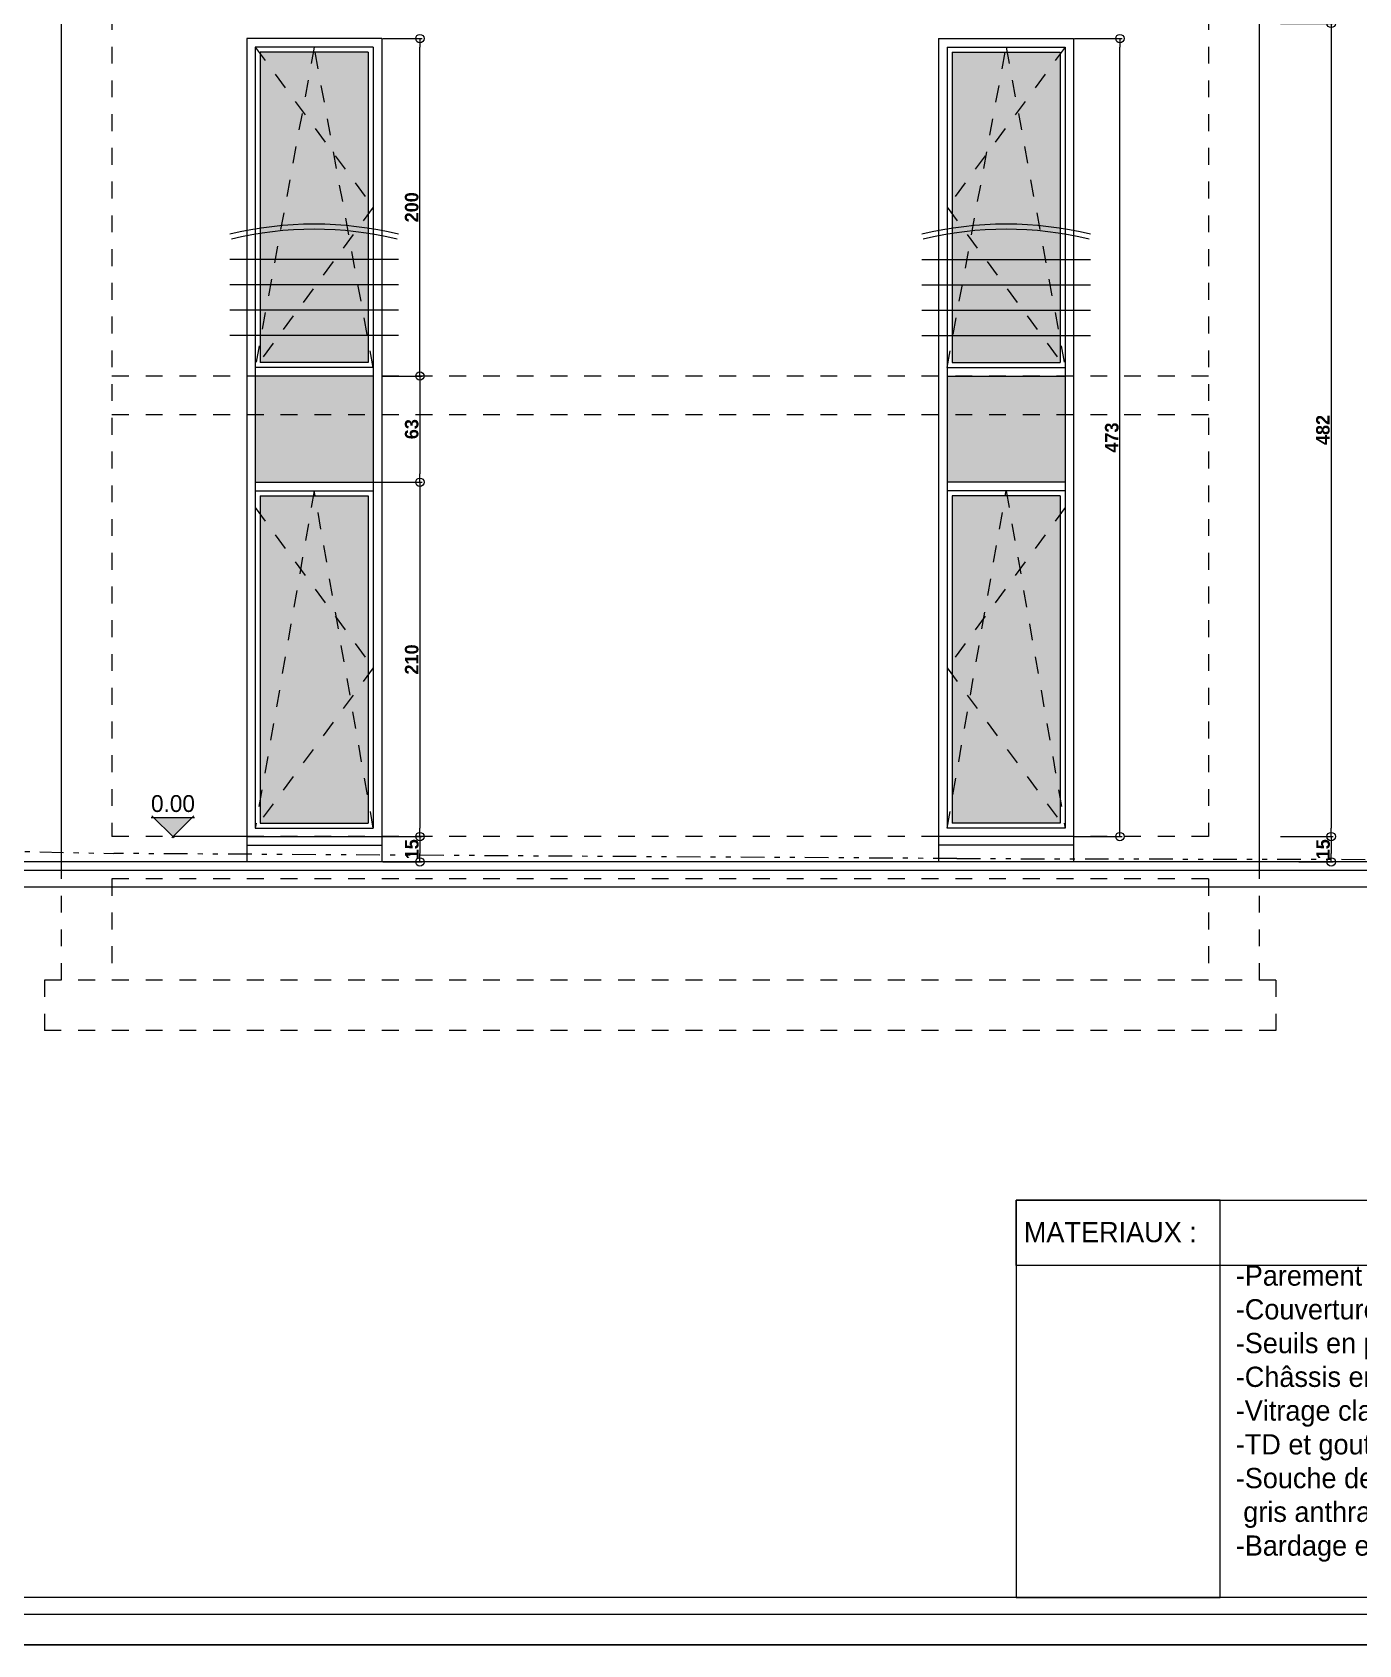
# Model space of a CAD drawing. Header units: millimetres. Extents: x -44462 to 306987, y -116160 to 12874.
# Drawn here: x -12415 to -11629, y -59878 to -58922 of the extents above; entities that cross this region are included whole.
import ezdxf
from ezdxf.enums import TextEntityAlignment as Align

# ---------------------------------------------------------------- set-up
doc = ezdxf.new("R2010")
doc.units = ezdxf.units.MM
doc.header["$PDMODE"] = 35
doc.header["$PDSIZE"] = 10
doc.linetypes.add('DCAD_Phantom', pattern=[38, 14, -6, 3, -6, 3, -6])
doc.linetypes.add('TRAIT_4', pattern=[20, 10, -10])
for name, color, linetype in [('BLANC', 7, 'Continuous'), ('chassis fen.portes', 1, 'Continuous'), ('COTES', 1, 'Continuous'), ('COULEUR 8', 8, 'Continuous'), ('D_______TX', 2, 'Continuous'), ('MAGENTA', 6, 'Continuous'), ('piontillé', 115, 'TRAIT_4'), ('ROUGE', 1, 'Continuous'), ('TEXTE', 1, 'Continuous')]:
    doc.layers.add(name, color=color, linetype=linetype)
doc.styles.add('CENTURY GOTHIC', font='GOTHIC.TTF')
doc.styles.add('Century Gothic Gras', font='GOTHICB.TTF')
doc.styles.add('COMICS', font='comic.TTF', dxfattribs={"height": 10})
doc.dimstyles.new('1-50', dxfattribs={"dimtxt": 8, "dimasz": 5, "dimexe": 1.25, "dimexo": 0.625, "dimtad": 1, "dimdec": 0, "dimtxsty": 'Century Gothic Gras', "dimblk": 'ORIGIN', "dimcen": 5, "dimclrd": 8, "dimclre": 5, "dimclrt": 6, "dimadec": 0, "dimazin": 0, "dimtfac": 1, "dimtdec": 0, "dimtmove": 0, "dimatfit": 3, "dimfxl": 0, "dimarcsym": 0})

# ---------------------------------------------------------------- blocks, each defined once
blk = doc.blocks.new('_Origin')
at = {"color": 0, "linetype": 'Continuous', "lineweight": -2}
blk.add_line((0, 0), (-1, 0), dxfattribs=at)
blk.add_circle((0, 0), 0.5, dxfattribs=at)
blk = doc.blocks.new('*D394')
at = {"layer": 'COTES', "color": 5, "lineweight": -2}
for p, q in [((-11675.42, -58917.12), (-11644.17, -58917.12)), ((-11675.42, -59399.12), (-11644.17, -59399.12))]:
    blk.add_line(p, q, dxfattribs=at)
at = {"layer": 'COTES', "color": 8, "lineweight": -2}
blk.add_line((-11645.42, -58922.12), (-11645.42, -59394.12), dxfattribs=at)
at = {"layer": 'Defpoints', "color": 0}
for p in [(-11676.16, -58917.12), (-11718.16, -59399.12), (-11645.42, -59399.12)]:
    blk.add_point(p, dxfattribs=at)
at = {"layer": 'COTES', "color": 8, "lineweight": -2, "xscale": 5, "yscale": 5, "zscale": 5}
for p, rotation in [((-11645.42, -58917.12), 90), ((-11645.42, -59399.12), 270)]:
    blk.add_blockref('_Origin', p, dxfattribs=dict(at, rotation=rotation))
at = {"layer": 'COTES', "color": 6, "insert": (-11650.24, -59158.12), "char_height": 8, "attachment_point": 5, "rotation": 90, "style": 'Century Gothic Gras'}
blk.add_mtext('482', dxfattribs=at)
blk = doc.blocks.new('*D266')
at = {"layer": 'COTES', "color": 5, "lineweight": -2}
for p, q in [((-11664.65, -59399.12), (-11644.17, -59399.12)), ((-11664.65, -59414.12), (-11644.17, -59414.12))]:
    blk.add_line(p, q, dxfattribs=at)
at = {"layer": 'COTES', "color": 8, "lineweight": -2}
blk.add_line((-11645.42, -59404.12), (-11645.42, -59409.12), dxfattribs=at)
at = {"layer": 'Defpoints', "color": 0}
for p in [(-11665.28, -59399.12), (-11665.28, -59414.12), (-11645.42, -59414.12)]:
    blk.add_point(p, dxfattribs=at)
at = {"layer": 'COTES', "color": 8, "lineweight": -2, "xscale": 5, "yscale": 5, "zscale": 5}
for p, rotation in [((-11645.42, -59399.12), 90), ((-11645.42, -59414.12), 270)]:
    blk.add_blockref('_Origin', p, dxfattribs=dict(at, rotation=rotation))
at = {"layer": 'COTES', "color": 6, "insert": (-11650.14, -59406.62), "char_height": 8, "attachment_point": 5, "rotation": 90, "style": 'Century Gothic Gras'}
blk.add_mtext('15', dxfattribs=at)
blk = doc.blocks.new('*D395')
at = {"layer": 'COTES', "color": 5, "lineweight": -2}
for p, q in [((-11797.45, -58926.12), (-11769.34, -58926.12)), ((-11797.45, -59399.12), (-11769.34, -59399.12))]:
    blk.add_line(p, q, dxfattribs=at)
at = {"layer": 'COTES', "color": 8, "lineweight": -2}
blk.add_line((-11770.59, -59394.12), (-11770.59, -58931.12), dxfattribs=at)
at = {"layer": 'Defpoints', "color": 0}
for p in [(-11798.07, -58926.12), (-11770.59, -58926.12), (-11798.07, -59399.12)]:
    blk.add_point(p, dxfattribs=at)
at = {"layer": 'COTES', "color": 8, "lineweight": -2, "xscale": 5, "yscale": 5, "zscale": 5}
for p, rotation in [((-11770.59, -58926.12), 90), ((-11770.59, -59399.12), 270)]:
    blk.add_blockref('_Origin', p, dxfattribs=dict(at, rotation=rotation))
at = {"layer": 'COTES', "color": 6, "insert": (-11775.42, -59162.62), "char_height": 8, "attachment_point": 5, "rotation": 90, "style": 'Century Gothic Gras'}
blk.add_mtext('473', dxfattribs=at)
blk = doc.blocks.new('*D396')
at = {"layer": 'COTES', "color": 5, "lineweight": -2}
for p, q in [((-12207.62, -58926.12), (-12184.35, -58926.12)), ((-12207.62, -59126.12), (-12184.35, -59126.12))]:
    blk.add_line(p, q, dxfattribs=at)
at = {"layer": 'COTES', "color": 8, "lineweight": -2}
blk.add_line((-12185.6, -59121.12), (-12185.6, -58931.12), dxfattribs=at)
at = {"layer": 'Defpoints', "color": 0}
for p in [(-12208.24, -58926.12), (-12185.6, -58926.12), (-12208.24, -59126.12)]:
    blk.add_point(p, dxfattribs=at)
at = {"layer": 'COTES', "color": 8, "lineweight": -2, "xscale": 5, "yscale": 5, "zscale": 5}
for p, rotation in [((-12185.6, -58926.12), 90), ((-12185.6, -59126.12), 270)]:
    blk.add_blockref('_Origin', p, dxfattribs=dict(at, rotation=rotation))
at = {"layer": 'COTES', "color": 6, "insert": (-12190.43, -59026.12), "char_height": 8, "attachment_point": 5, "rotation": 90, "style": 'Century Gothic Gras'}
blk.add_mtext('200', dxfattribs=at)
blk = doc.blocks.new('*D397')
at = {"layer": 'COTES', "color": 5, "lineweight": -2}
for p, q in [((-12206.99, -59126.12), (-12184.35, -59126.12)), ((-12212.62, -59189.12), (-12184.35, -59189.12))]:
    blk.add_line(p, q, dxfattribs=at)
at = {"layer": 'COTES', "color": 8, "lineweight": -2}
blk.add_line((-12185.6, -59131.12), (-12185.6, -59184.12), dxfattribs=at)
at = {"layer": 'Defpoints', "color": 0}
for p in [(-12207.62, -59126.12), (-12213.24, -59189.12), (-12185.6, -59189.12)]:
    blk.add_point(p, dxfattribs=at)
at = {"layer": 'COTES', "color": 8, "lineweight": -2, "xscale": 5, "yscale": 5, "zscale": 5}
for p, rotation in [((-12185.6, -59126.12), 90), ((-12185.6, -59189.12), 270)]:
    blk.add_blockref('_Origin', p, dxfattribs=dict(at, rotation=rotation))
at = {"layer": 'COTES', "color": 6, "insert": (-12190.43, -59157.62), "char_height": 8, "attachment_point": 5, "rotation": 90, "style": 'Century Gothic Gras'}
blk.add_mtext('63', dxfattribs=at)
blk = doc.blocks.new('*D398')
at = {"layer": 'COTES', "color": 5, "lineweight": -2}
for p, q in [((-12212.62, -59189.12), (-12184.35, -59189.12)), ((-12207.62, -59399.12), (-12184.35, -59399.12))]:
    blk.add_line(p, q, dxfattribs=at)
at = {"layer": 'COTES', "color": 8, "lineweight": -2}
blk.add_line((-12185.6, -59194.12), (-12185.6, -59394.12), dxfattribs=at)
at = {"layer": 'Defpoints', "color": 0}
for p in [(-12213.24, -59189.12), (-12208.24, -59399.12), (-12185.6, -59399.12)]:
    blk.add_point(p, dxfattribs=at)
at = {"layer": 'COTES', "color": 8, "lineweight": -2, "xscale": 5, "yscale": 5, "zscale": 5}
for p, rotation in [((-12185.6, -59189.12), 90), ((-12185.6, -59399.12), 270)]:
    blk.add_blockref('_Origin', p, dxfattribs=dict(at, rotation=rotation))
at = {"layer": 'COTES', "color": 6, "insert": (-12190.43, -59294.12), "char_height": 8, "attachment_point": 5, "rotation": 90, "style": 'Century Gothic Gras'}
blk.add_mtext('210', dxfattribs=at)
blk = doc.blocks.new('*D399')
at = {"layer": 'COTES', "color": 5, "lineweight": -2}
for p, q in [((-12207.62, -59399.12), (-12184.35, -59399.12)), ((-12207.62, -59414.12), (-12184.35, -59414.12))]:
    blk.add_line(p, q, dxfattribs=at)
at = {"layer": 'COTES', "color": 8, "lineweight": -2}
blk.add_line((-12185.6, -59404.12), (-12185.6, -59409.12), dxfattribs=at)
at = {"layer": 'Defpoints', "color": 0}
for p in [(-12208.24, -59399.12), (-12208.24, -59414.12), (-12185.6, -59414.12)]:
    blk.add_point(p, dxfattribs=at)
at = {"layer": 'COTES', "color": 8, "lineweight": -2, "xscale": 5, "yscale": 5, "zscale": 5}
for p, rotation in [((-12185.6, -59399.12), 90), ((-12185.6, -59414.12), 270)]:
    blk.add_blockref('_Origin', p, dxfattribs=dict(at, rotation=rotation))
at = {"layer": 'COTES', "color": 6, "insert": (-12190.33, -59406.62), "char_height": 8, "attachment_point": 5, "rotation": 90, "style": 'Century Gothic Gras'}
blk.add_mtext('15', dxfattribs=at)
blk = doc.blocks.new('niveau_élévation_gauche')
blk.add_hatch(color=256).paths.add_polyline_path([(-55.55, 11.41), (-44.13, 0), (-32.72, 11.41)])
for p, q in [((-56.96, 11.41), (-31.3, 11.41)), ((-56.55, 12.41), (-43.43, -0.71)), ((-31.72, 12.41), (-44.84, -0.71)), ((0, 0), (-44.13, 0))]:
    blk.add_line(p, q)
at = {"style": 'COMICS'}
blk.add_attdef('NIVEAU', text='', height=10, dxfattribs=at).set_placement((-44.08, 14.6), align=Align.CENTER)
blk = doc.blocks.new('PETIT CARTOUCHE_HOR')
at = {"color": 1}
blk.add_line((0, 0), (-2090, 0), dxfattribs=at)
at = {"layer": 'chassis fen.portes', "color": 5, "linetype": 'Continuous'}
blk.add_line((-233.46, 28), (-2071.31, 28), dxfattribs=at)
at = {"layer": 'chassis fen.portes', "color": 2, "linetype": 'Continuous'}
blk.add_line((-223.46, 18), (-2081.31, 18), dxfattribs=at)
at = {"layer": 'chassis fen.portes', "color": 1, "linetype": 'Continuous'}
blk.add_line((-2100, 0), (-86.26, 0), dxfattribs=at)
at = {"style": 'CENTURY GOTHIC'}
for tag, p, height in [('DATE', (-210.16, 171.36), 20), ('DOSSIERN°', (-210.16, 111.51), 20), ('COMMENTAIRE', (-210.16, 95.35), 12), ('COMMENTAIRESUITE', (-210.16, 79.7), 12), ('FEUILLEN°', (-221.99, 32.69), 20), ('TOTALFEUILLES', (-181.65, 32.69), 20), ('ÉCH.', (-103.23, 32.69), 12)]:
    blk.add_attdef(tag, p, '', height=height, dxfattribs=at)

msp = doc.modelspace()

# ---------------------------------------------------------------- hatches: boundary and pattern name
at = {"layer": 'BLANC'}
h = msp.add_hatch(color=253, dxfattribs=at)
h.paths.add_polyline_path([(-12283.24, -59126.12), (-12283.24, -59149.12), (-12213.24, -59149.12), (-12213.24, -59126.12)])
h.paths.add_polyline_path([(-12283.24, -59149.12), (-12283.24, -59189.12), (-12213.24, -59189.12), (-12213.24, -59149.12)])
h = msp.add_hatch(color=253, dxfattribs=at)
h.paths.add_polyline_path([(-11803.07, -59149.12), (-11803.07, -59126.12), (-11873.07, -59126.12), (-11873.07, -59149.12)])
h.paths.add_polyline_path([(-11803.07, -59189.12), (-11803.07, -59149.12), (-11873.07, -59149.12), (-11873.07, -59189.12)])
at = {"layer": 'ROUGE'}
for points in [[(-12216.24, -59118.12), (-12216.24, -58934.12), (-12280.24, -58934.12), (-12280.24, -59118.12)], [(-11806.07, -59118.12), (-11806.07, -58934.12), (-11870.07, -58934.12), (-11870.07, -59118.12)], [(-12216.24, -59197.12), (-12280.24, -59197.12), (-12280.24, -59391.12), (-12216.24, -59391.12)], [(-11870.07, -59391.12), (-11806.07, -59391.12), (-11806.07, -59197.12), (-11870.07, -59197.12)]]:
    msp.add_hatch(color=254, dxfattribs=at).paths.add_polyline_path(points)

# ---------------------------------------------------------------- linework, layer by layer
at = {"layer": 'BLANC'}
for p, q in [((-12198.24, -59057.07), (-12298.24, -59057.07)), ((-11888.07, -59057.07), (-11788.07, -59057.07)), ((-12198.24, -59072.07), (-12298.24, -59072.07)), ((-11888.07, -59072.07), (-11788.07, -59072.07)), ((-12198.24, -59087.07), (-12298.24, -59087.07)), ((-11888.07, -59087.07), (-11788.07, -59087.07)), ((-12198.24, -59102.07), (-12298.24, -59102.07)), ((-11888.07, -59102.07), (-11788.07, -59102.07)), ((-11078.35, -59414.12), (-12794.34, -59414.12)), ((-11078.35, -59419.12), (-12794.76, -59419.12)), ((-11078.35, -59429.12), (-12794.34, -59429.12))]:
    msp.add_line(p, q, dxfattribs=at)
for centre, radius, start, end in [((-12248.24, -59249.37), 213.25, 76.43966, 103.56034), ((-12248.24, -59249.56), 210.44, 76.4993, 103.5007), ((-11838.07, -59249.37), 213.25, 76.43966, 103.56034), ((-11838.07, -59249.56), 210.44, 76.4993, 103.5007)]:
    msp.add_arc(centre, radius, start, end, dxfattribs=at)
at = {"layer": 'COULEUR 8', "linetype": 'TRAIT_4'}
for p, q in [((-12283.24, -58931.12), (-12213.24, -59026.12)), ((-12248.24, -58931.12), (-12283.24, -59121.12)), ((-12213.24, -59121.12), (-12248.24, -58931.12)), ((-11803.07, -58931.12), (-11873.07, -59026.12)), ((-11873.07, -59121.12), (-11838.07, -58931.12)), ((-11838.07, -58931.12), (-11803.07, -59121.12)), ((-12213.24, -59026.12), (-12283.24, -59121.12)), ((-11873.07, -59026.12), (-11803.07, -59121.12)), ((-12248.24, -59194.12), (-12283.24, -59394.12)), ((-12213.24, -59394.12), (-12248.24, -59194.12)), ((-11873.07, -59394.12), (-11838.07, -59194.12)), ((-11838.07, -59194.12), (-11803.07, -59394.12)), ((-12283.24, -59204.12), (-12213.24, -59299.12)), ((-11803.07, -59204.12), (-11873.07, -59299.12)), ((-12213.24, -59299.12), (-12283.24, -59394.12)), ((-11873.07, -59299.12), (-11803.07, -59394.12))]:
    msp.add_line(p, q, dxfattribs=at)
at = {"layer": 'D_______TX', "color": 8, "linetype": 'Continuous'}
for points in [[(-11711.17, -59614.55), (-11832.04, -59614.55), (-11832.04, -59850.09), (-11711.17, -59850.09)], [(-11832.04, -59614.55), (-11250.7, -59614.55), (-11250.7, -59653.27), (-11832.04, -59653.27)], [(-11711.17, -59614.55), (-11250.7, -59614.55), (-11250.7, -59850.09), (-11711.17, -59850.09)]]:
    msp.add_lwpolyline(points, close=True, dxfattribs=at)
at = {"layer": 'MAGENTA'}
for p, q in [((-12398.16, -58900.18), (-12398.16, -59414.12)), ((-11688.16, -58900.18), (-11688.16, -59414.12))]:
    msp.add_line(p, q, dxfattribs=at)
at = {"layer": 'piontillé'}
for p, q in [((-12368.16, -58910.92), (-12368.16, -59399.12)), ((-11718.16, -58910.92), (-11718.16, -59399.12)), ((-11718.16, -59126.12), (-12368.16, -59126.12)), ((-11718.16, -59149.12), (-12368.16, -59149.12)), ((-11718.16, -59399.12), (-12368.16, -59399.12)), ((-12398.16, -59414.12), (-12398.16, -59484.12)), ((-11688.16, -59414.12), (-11688.16, -59484.12)), ((-11718.16, -59424.12), (-12368.16, -59424.12)), ((-12368.16, -59424.12), (-12368.16, -59484.12)), ((-11718.16, -59424.12), (-11718.16, -59484.12)), ((-11678.16, -59484.12), (-12408.16, -59484.12)), ((-12408.16, -59484.12), (-12408.16, -59514.12)), ((-11678.16, -59484.12), (-11678.16, -59514.12)), ((-11678.16, -59514.12), (-12408.16, -59514.12))]:
    msp.add_line(p, q, dxfattribs=at)
at = {"layer": 'ROUGE'}
for p, q in [((-12288.24, -58926.12), (-12288.24, -59414.12)), ((-12208.24, -58926.12), (-12288.24, -58926.12)), ((-12208.24, -58926.12), (-12208.24, -59414.12)), ((-11878.07, -58926.12), (-11878.07, -59414.12)), ((-11878.07, -58926.12), (-11798.07, -58926.12)), ((-11798.07, -58926.12), (-11798.07, -59414.12)), ((-12283.24, -58931.12), (-12283.24, -59394.12)), ((-12213.24, -58931.12), (-12283.24, -58931.12)), ((-12216.24, -58934.12), (-12280.24, -58934.12)), ((-12280.24, -58934.12), (-12280.24, -59118.12)), ((-12216.24, -58934.12), (-12216.24, -59118.12)), ((-12213.24, -58931.12), (-12213.24, -59394.12)), ((-11873.07, -58931.12), (-11803.07, -58931.12)), ((-11873.07, -58931.12), (-11873.07, -59394.12)), ((-11870.07, -58934.12), (-11806.07, -58934.12)), ((-11870.07, -58934.12), (-11870.07, -59118.12)), ((-11806.07, -58934.12), (-11806.07, -59118.12)), ((-11803.07, -58931.12), (-11803.07, -59394.12)), ((-12213.24, -59121.12), (-12283.24, -59121.12)), ((-12216.24, -59118.12), (-12280.24, -59118.12)), ((-11873.07, -59121.12), (-11803.07, -59121.12)), ((-11870.07, -59118.12), (-11806.07, -59118.12)), ((-12213.24, -59126.12), (-12283.24, -59126.12)), ((-11873.07, -59126.12), (-11803.07, -59126.12)), ((-12283.24, -59189.12), (-12213.24, -59189.12)), ((-12283.24, -59194.12), (-12213.24, -59194.12)), ((-12280.24, -59197.12), (-12216.24, -59197.12)), ((-12280.24, -59197.12), (-12280.24, -59391.12)), ((-12216.24, -59197.12), (-12216.24, -59391.12)), ((-11803.07, -59189.12), (-11873.07, -59189.12)), ((-11803.07, -59194.12), (-11873.07, -59194.12)), ((-11806.07, -59197.12), (-11870.07, -59197.12)), ((-11870.07, -59197.12), (-11870.07, -59391.12)), ((-11806.07, -59197.12), (-11806.07, -59391.12)), ((-12283.24, -59394.12), (-12213.24, -59394.12)), ((-12280.24, -59391.12), (-12216.24, -59391.12)), ((-11803.07, -59394.12), (-11873.07, -59394.12)), ((-11806.07, -59391.12), (-11870.07, -59391.12)), ((-12288.24, -59399.12), (-12208.24, -59399.12)), ((-12288.24, -59404.12), (-12208.24, -59404.12)), ((-11798.07, -59399.12), (-11878.07, -59399.12)), ((-11798.07, -59404.12), (-11878.07, -59404.12))]:
    msp.add_line(p, q, dxfattribs=at)
at = {"layer": 'ROUGE', "linetype": 'DCAD_Phantom'}
for p, q in [((-12866.76, -59398.12), (-12366.95, -59409.12)), ((-11867.32, -59412.12), (-12366.95, -59409.12)), ((-11867.32, -59412.12), (-11367.31, -59413.12))]:
    msp.add_line(p, q, dxfattribs=at)

# ---------------------------------------------------------------- block references
at = {"color": 1}
msp.add_blockref('PETIT CARTOUCHE_HOR', (-11017.24, -59878.1), dxfattribs=at)
at = {"layer": 'ROUGE'}
msp.add_blockref('niveau_élévation_gauche', (-12287.9, -59399.12), dxfattribs=at).add_auto_attribs({'NIVEAU': '0.00'})

# ---------------------------------------------------------------- texts
at = {"layer": 'TEXTE', "char_height": 12, "style": 'CENTURY GOTHIC'}
for s, insert, width, attachment_point in [(' MATERIAUX :                 \\P                    ', (-11832.04, -59643.59), 581.3391, 4), ('-Parement en briques forum rojo de DESIMPEL\\P-Couverture en tuiles de béton gris anthracite\\P-Seuils en pierre bleue\\P-Châssis en PVC de couleur gris foncé ral:7016\\P-Vitrage clair  \\P-TD et gouttière en zinc\\P-Souche de cheminée en ardoise artificielle de couleur \\P gris anthracite\\P-Bardage en cèdre naturel', (-11701.96, -59653.27), 751.1492, 1)]:
    msp.add_mtext(s, dxfattribs=dict(at, insert=insert, width=width, attachment_point=attachment_point))

# ---------------------------------------------------------------- dimensions: what is measured, and where the dimension line sits
at = {"layer": 'COTES'}
for base, p1, p2, picture, middle in [((-11645.42, -59399.12), (-11676.16, -58917.12), (-11718.16, -59399.12), '*D394', (-11650.24, -59158.12)), ((-12185.6, -58926.12), (-12208.24, -59126.12), (-12208.24, -58926.12), '*D396', (-12190.43, -59026.12)), ((-11770.59, -58926.12), (-11798.07, -59399.12), (-11798.07, -58926.12), '*D395', (-11775.42, -59162.62)), ((-12185.6, -59189.12), (-12207.62, -59126.12), (-12213.24, -59189.12), '*D397', (-12190.43, -59157.62)), ((-11645.42, -59414.12), (-11665.28, -59399.12), (-11665.28, -59414.12), '*D266', (-11650.14, -59406.62))]:
    dim = msp.add_linear_dim(base=base, p1=p1, p2=p2, angle=90, dimstyle='1-50', dxfattribs=at)
    dim.commit()
    dim.dimension.update_dxf_attribs({"geometry": picture, "text_midpoint": middle})
for base, p1, p2, picture, middle in [((-12185.6, -59399.12), (-12213.24, -59189.12), (-12208.24, -59399.12), '*D398', (-12190.43, -59294.12)), ((-12185.6, -59414.12), (-12208.24, -59399.12), (-12208.24, -59414.12), '*D399', (-12190.33, -59406.62))]:
    dim = msp.add_linear_dim(base=base, p1=p1, p2=p2, angle=90, dimstyle='1-50', override={"dimtmove": 1}, dxfattribs=at)
    dim.commit()
    dim.dimension.update_dxf_attribs({"geometry": picture, "text_midpoint": middle})

doc.saveas('drawing.dxf')
